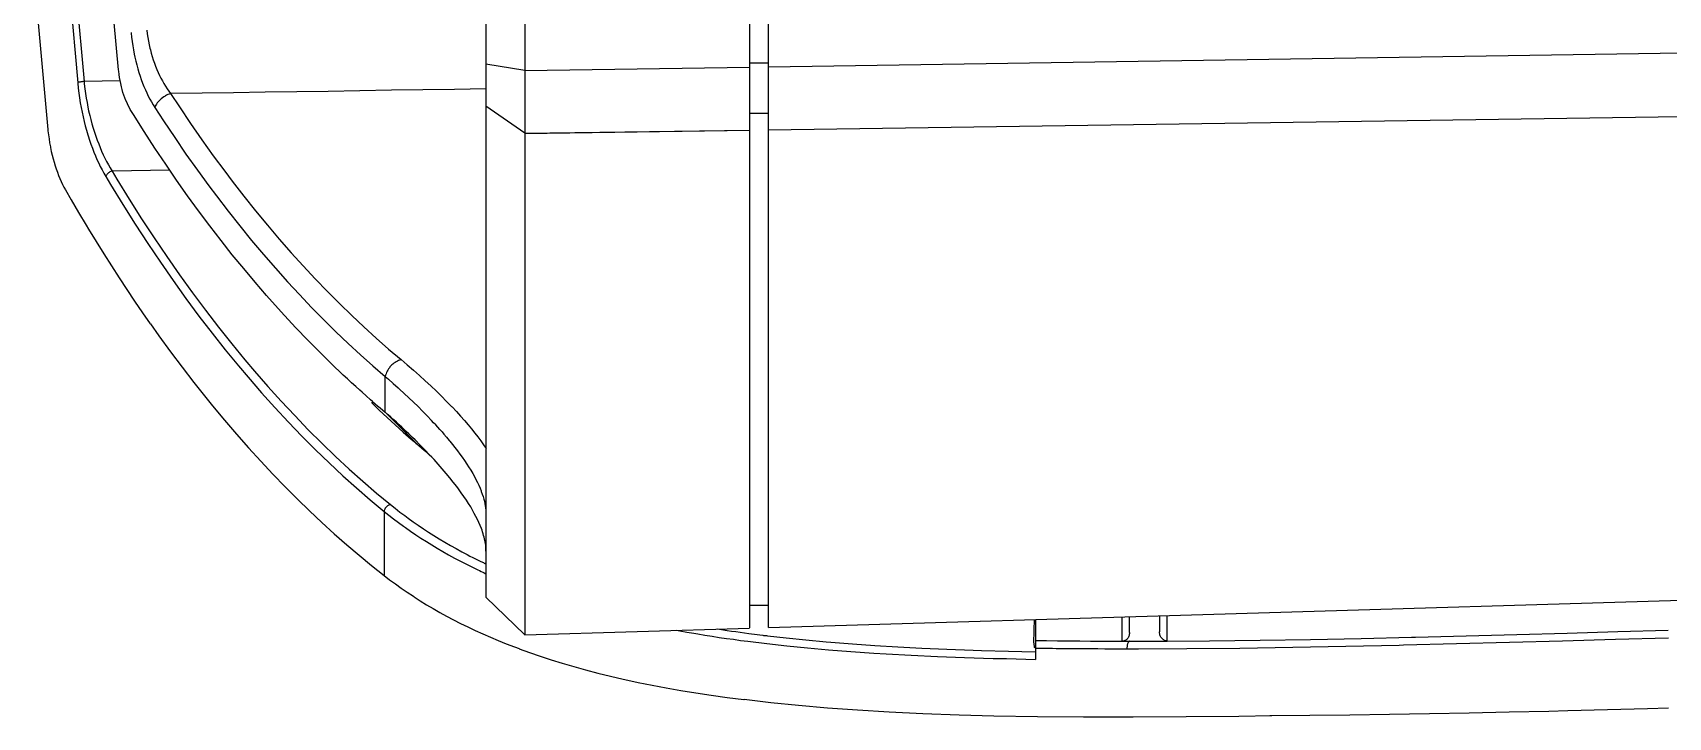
# Model space of a CAD drawing. Header units: millimetres. Extents: x -495897 to 1376592, y -28539 to 470976.
# Drawn here: x 192823 to 195650, y 216382 to 217565 of the extents above; entities that cross this region are included whole.
import ezdxf

# ---------------------------------------------------------------- set-up
doc = ezdxf.new("R2010")
doc.units = ezdxf.units.MM

msp = doc.modelspace()

# ---------------------------------------------------------------- linework, layer by layer
at = {"color": 0}
for p, q in [((194061.938, 222772.033), (194061.938, 216536.583)), ((194094.438, 216537.103), (194094.438, 222772.033)), ((193606.158, 222718.603), (193606.158, 216589.753)), ((193673.238, 221808.993), (193673.238, 217499.623)), ((192875.688, 217757.413), (192900.388, 217478.433)), ((192886.738, 217759.233), (192911.308, 217480.643)), ((192970.978, 217500.663), (192946.148, 217769.633)), ((192822.648, 217682.403), (192848.778, 217397.443)), ((192992.558, 217565.403), (192992.688, 217564.363)), ((192992.688, 217564.363), (192993.338, 217556.953)), ((192993.338, 217556.953), (192994.508, 217549.673)), ((193019.858, 217569.173), (193020.638, 217562.933)), ((193020.638, 217562.933), (193021.678, 217556.563)), ((193021.678, 217556.563), (193022.718, 217550.323)), ((194094.438, 217505.993), (197075.728, 217551.233)), ((192994.508, 217549.673), (192995.548, 217542.263)), ((192995.548, 217542.263), (192996.718, 217535.113)), ((192996.718, 217535.113), (192998.018, 217527.963)), ((192998.018, 217527.963), (192999.058, 217522.893)), ((192999.058, 217522.893), (193000.748, 217515.873)), ((193022.718, 217550.323), (193024.018, 217544.213)), ((193024.018, 217544.213), (193025.318, 217538.103)), ((193025.318, 217538.103), (193025.968, 217535.503)), ((193025.968, 217535.503), (193027.528, 217529.523)), ((193027.528, 217529.523), (193029.218, 217523.673)), ((193029.218, 217523.673), (193031.038, 217517.823)), ((192971.368, 217498.583), (192970.978, 217500.663)), ((192971.888, 217492.993), (192971.368, 217498.583)), ((193000.748, 217515.873), (193002.568, 217509.373)), ((193002.568, 217509.373), (193004.258, 217502.613)), ((193004.258, 217502.613), (193006.078, 217496.243)), ((193006.078, 217496.243), (193008.288, 217490.003)), ((193031.038, 217517.823), (193032.988, 217512.363)), ((193032.988, 217512.363), (193035.068, 217507.033)), ((193035.068, 217507.033), (193037.278, 217501.573)), ((193037.278, 217501.573), (193039.488, 217496.373)), ((193039.488, 217496.373), (193041.828, 217491.173)), ((193673.238, 217499.623), (193606.158, 217510.413)), ((193673.238, 217499.623), (194061.938, 217505.603)), ((193673.238, 217499.753), (194061.938, 217505.343)), ((193673.238, 217499.623), (193673.238, 217491.043)), ((194094.438, 217512.103), (194061.938, 217512.103)), ((192901.428, 217478.823), (192900.388, 217478.433)), ((192900.388, 217478.433), (192900.648, 217477.783)), ((192900.648, 217477.783), (192901.298, 217469.203)), ((192901.298, 217469.203), (192902.338, 217460.623)), ((192902.598, 217479.213), (192901.428, 217478.823)), ((192903.638, 217479.603), (192902.598, 217479.213)), ((192904.678, 217479.733), (192903.638, 217479.603)), ((192905.978, 217479.863), (192904.678, 217479.733)), ((192907.018, 217480.123), (192905.978, 217479.863)), ((192908.188, 217480.253), (192907.018, 217480.123)), ((192909.228, 217480.513), (192908.188, 217480.253)), ((192908.188, 217480.253), (192908.188, 217480.253)), ((192910.268, 217480.513), (192909.228, 217480.513)), ((192911.308, 217480.643), (192910.268, 217480.513)), ((192973.838, 217481.553), (192911.308, 217480.643)), ((192911.308, 217480.643), (192911.828, 217476.353)), ((192911.828, 217476.353), (192912.738, 217468.033)), ((192912.738, 217468.033), (192914.038, 217459.973)), ((192972.798, 217487.403), (192971.888, 217492.993)), ((192973.708, 217482.073), (192972.798, 217487.403)), ((192974.748, 217476.873), (192973.708, 217482.073)), ((192976.048, 217471.673), (192974.748, 217476.873)), ((192977.218, 217466.603), (192976.048, 217471.673)), ((192978.648, 217461.793), (192977.218, 217466.603)), ((193008.288, 217490.003), (193010.368, 217483.893)), ((193010.368, 217483.893), (193012.578, 217477.783)), ((193012.578, 217477.783), (193014.918, 217472.063)), ((193014.918, 217472.063), (193017.388, 217466.473)), ((193017.388, 217466.473), (193019.728, 217460.883)), ((193041.828, 217491.173), (193044.298, 217486.363)), ((193044.298, 217486.363), (193046.768, 217481.553)), ((193046.768, 217481.553), (193049.498, 217476.873)), ((193049.498, 217476.873), (193052.098, 217472.453)), ((193052.098, 217472.453), (193054.958, 217467.903)), ((193054.958, 217467.903), (193057.818, 217463.743)), ((193551.818, 217466.863), (193497.218, 217466.083)), ((193606.158, 217467.773), (193551.818, 217466.863)), ((193673.238, 217491.043), (193673.238, 217401.863)), ((192902.338, 217460.623), (192903.638, 217452.173)), ((192903.638, 217452.173), (192904.808, 217443.853)), ((192904.808, 217443.853), (192906.368, 217435.663)), ((192914.038, 217459.973), (192915.078, 217452.043)), ((192915.078, 217452.043), (192916.508, 217444.113)), ((192916.508, 217444.113), (192918.198, 217436.183)), ((192980.338, 217457.113), (192978.648, 217461.793)), ((192981.898, 217452.433), (192980.338, 217457.113)), ((192983.718, 217448.013), (192981.898, 217452.433)), ((192985.668, 217443.723), (192983.718, 217448.013)), ((192987.228, 217440.213), (192985.668, 217443.723)), ((192989.308, 217436.183), (192987.228, 217440.213)), ((193019.728, 217460.883), (193022.458, 217455.553)), ((193022.458, 217455.553), (193025.058, 217450.353)), ((193025.058, 217450.353), (193027.788, 217445.283)), ((193027.788, 217445.283), (193030.908, 217440.473)), ((193030.908, 217440.473), (193033.638, 217435.793)), ((193035.458, 217439.823), (193034.548, 217437.873)), ((193036.758, 217441.513), (193035.458, 217439.823)), ((193038.058, 217443.593), (193036.758, 217441.513)), ((193039.618, 217445.543), (193038.058, 217443.593)), ((193041.178, 217447.363), (193039.618, 217445.543)), ((193042.998, 217449.053), (193041.178, 217447.363)), ((193044.948, 217450.873), (193042.998, 217449.053)), ((193046.898, 217452.433), (193044.948, 217450.873)), ((193049.108, 217454.123), (193046.898, 217452.433)), ((193051.448, 217455.553), (193049.108, 217454.123)), ((193052.098, 217455.943), (193051.448, 217455.553)), ((193053.788, 217456.853), (193052.098, 217455.943)), ((193056.128, 217457.893), (193053.788, 217456.853)), ((193058.468, 217458.803), (193056.128, 217457.893)), ((193057.818, 217463.743), (193060.938, 217459.713)), ((193060.938, 217459.713), (193058.468, 217458.803)), ((193115.408, 217460.623), (193060.938, 217459.713)), ((193060.938, 217459.713), (193076.148, 217436.573)), ((193170.008, 217461.273), (193115.408, 217460.623)), ((193224.478, 217462.183), (193170.008, 217461.273)), ((193278.948, 217462.963), (193224.478, 217462.183)), ((193333.548, 217463.613), (193278.948, 217462.963)), ((193388.278, 217464.523), (193333.548, 217463.613)), ((193442.618, 217465.433), (193388.278, 217464.523)), ((193497.218, 217466.083), (193442.618, 217465.433)), ((194094.438, 217397.183), (197075.728, 217440.473)), ((192906.368, 217435.663), (192907.928, 217427.603)), ((192907.928, 217427.603), (192909.748, 217419.543)), ((192909.748, 217419.543), (192911.568, 217411.613)), ((192911.568, 217411.613), (192913.518, 217403.943)), ((192918.198, 217436.183), (192919.368, 217429.683)), ((192919.368, 217429.683), (192921.188, 217422.013)), ((192921.188, 217422.013), (192923.008, 217414.733)), ((192923.008, 217414.733), (192924.958, 217407.193)), ((192991.388, 217432.413), (192989.308, 217436.183)), ((192993.338, 217428.903), (192991.388, 217432.413)), ((192996.978, 217423.313), (192993.338, 217428.903)), ((193015.438, 217394.063), (192996.978, 217423.313)), ((193034.548, 217437.873), (193033.638, 217435.793)), ((193033.638, 217435.793), (193048.718, 217412.523)), ((193048.718, 217412.523), (193068.088, 217383.663)), ((193076.148, 217436.573), (193095.518, 217407.973)), ((193673.238, 217391.073), (193606.158, 217438.003)), ((194094.438, 217425.133), (194061.938, 217425.133)), ((192848.778, 217397.443), (192849.038, 217395.363)), ((192849.038, 217395.363), (192849.688, 217388.343)), ((192849.688, 217388.343), (192850.858, 217381.583)), ((192850.858, 217381.583), (192851.898, 217374.563)), ((192913.518, 217403.943), (192915.598, 217396.273)), ((192915.598, 217396.273), (192917.808, 217388.733)), ((192917.808, 217388.733), (192918.458, 217386.523)), ((192918.458, 217386.523), (192920.798, 217379.373)), ((192924.958, 217407.193), (192927.168, 217400.173)), ((192927.168, 217400.173), (192929.248, 217393.023)), ((192929.248, 217393.023), (192931.588, 217386.263)), ((192931.588, 217386.263), (192933.928, 217379.373)), ((193034.028, 217365.463), (193015.438, 217394.063)), ((193068.088, 217383.663), (193087.588, 217355.193)), ((193095.518, 217407.973), (193114.888, 217379.893)), ((193673.238, 217401.863), (193673.238, 217391.073)), ((193673.238, 217390.943), (194061.938, 217396.793)), ((193673.238, 217391.073), (194061.938, 217396.663)), ((193673.238, 217391.073), (193673.238, 216524.753)), ((192851.898, 217374.563), (192853.198, 217367.933)), ((192853.198, 217367.933), (192853.328, 217366.503)), ((192853.328, 217366.503), (192854.758, 217359.873)), ((192854.758, 217359.873), (192856.188, 217353.373)), ((192856.188, 217353.373), (192857.748, 217347.133)), ((192920.798, 217379.373), (192923.138, 217372.223)), ((192923.138, 217372.223), (192925.738, 217365.463)), ((192925.738, 217365.463), (192928.338, 217358.573)), ((192928.338, 217358.573), (192931.068, 217352.203)), ((192933.928, 217379.373), (192936.658, 217373.003)), ((192936.658, 217373.003), (192939.128, 217366.503)), ((192939.128, 217366.503), (192941.728, 217360.263)), ((192941.728, 217360.263), (192944.718, 217354.153)), ((192944.718, 217354.153), (192947.578, 217348.303)), ((193052.618, 217337.513), (193034.028, 217365.463)), ((193087.588, 217355.193), (193107.348, 217327.503)), ((193114.888, 217379.893), (193134.518, 217352.333)), ((192857.748, 217347.133), (192859.568, 217341.153)), ((192859.568, 217341.153), (192861.388, 217335.173)), ((192861.388, 217335.173), (192863.078, 217329.453)), ((192863.078, 217329.453), (192865.288, 217323.863)), ((192931.068, 217352.203), (192933.668, 217345.703)), ((192933.668, 217345.703), (192936.658, 217339.593)), ((192936.658, 217339.593), (192939.388, 217333.613)), ((192939.388, 217333.613), (192942.508, 217327.893)), ((192942.508, 217327.893), (192945.758, 217322.043)), ((192947.578, 217348.303), (192950.438, 217342.453)), ((192950.438, 217342.453), (192953.428, 217336.733)), ((192953.428, 217336.733), (192956.678, 217331.273)), ((192956.678, 217331.273), (192959.928, 217325.813)), ((192958.758, 217325.683), (192957.588, 217324.903)), ((192959.928, 217325.813), (192958.758, 217325.683)), ((193059.898, 217327.243), (192959.928, 217325.813)), ((192959.928, 217325.813), (192968.118, 217312.033)), ((193071.468, 217310.083), (193052.618, 217337.513)), ((193107.348, 217327.503), (193127.238, 217300.073)), ((193134.518, 217352.333), (193154.668, 217325.553)), ((193154.668, 217325.553), (193167.668, 217308.263)), ((192865.288, 217323.863), (192867.238, 217318.403)), ((192867.238, 217318.403), (192869.578, 217313.073)), ((192869.578, 217313.073), (192871.918, 217307.873)), ((192871.918, 217307.873), (192874.258, 217302.933)), ((192874.258, 217302.933), (192876.728, 217298.123)), ((192876.728, 217298.123), (192879.328, 217293.443)), ((192945.758, 217322.043), (192948.878, 217316.453)), ((192949.268, 217317.753), (192948.878, 217316.453)), ((192948.878, 217316.453), (192957.068, 217302.933)), ((192950.178, 217318.793), (192949.268, 217317.753)), ((192950.568, 217319.573), (192950.178, 217318.793)), ((192951.478, 217320.613), (192950.568, 217319.573)), ((192952.518, 217321.783), (192951.478, 217320.613)), ((192953.818, 217322.563), (192952.518, 217321.783)), ((192954.858, 217323.473), (192953.818, 217322.563)), ((192956.158, 217324.383), (192954.858, 217323.473)), ((192957.588, 217324.903), (192956.158, 217324.383)), ((192957.068, 217302.933), (192978.388, 217267.963)), ((192968.118, 217312.033), (192989.438, 217277.453)), ((193090.448, 217283.173), (193071.468, 217310.083)), ((193127.238, 217300.073), (193140.238, 217282.913)), ((193167.668, 217308.263), (193187.688, 217282.263)), ((192879.328, 217293.443), (192889.078, 217276.413)), ((192889.078, 217276.413), (192901.818, 217254.313)), ((192989.438, 217277.453), (193010.888, 217243.393)), ((193109.428, 217256.913), (193090.448, 217283.173)), ((193140.238, 217282.913), (193160.388, 217256.653)), ((193187.688, 217282.263), (193207.968, 217257.043)), ((192901.818, 217254.313), (192914.948, 217232.473)), ((192978.388, 217267.963), (192999.838, 217233.903)), ((193010.888, 217243.393), (193032.598, 217210.243)), ((193128.798, 217231.043), (193109.428, 217256.913)), ((193160.388, 217256.653), (193180.798, 217231.043)), ((193207.968, 217257.043), (193228.378, 217232.343)), ((192914.948, 217232.473), (192919.238, 217225.323)), ((192919.238, 217225.323), (192932.108, 217204.003)), ((192999.838, 217233.903), (193021.548, 217200.623)), ((193148.168, 217205.953), (193128.798, 217231.043)), ((193180.798, 217231.043), (193200.948, 217205.953)), ((193228.378, 217232.343), (193248.788, 217208.163)), ((192932.108, 217204.003), (192945.368, 217182.813)), ((193021.548, 217200.623), (193043.388, 217168.253)), ((193032.598, 217210.243), (193054.308, 217178.003)), ((193167.668, 217181.253), (193148.168, 217205.953)), ((193200.948, 217205.953), (193221.618, 217181.643)), ((193248.788, 217208.163), (193269.458, 217184.633)), ((193269.458, 217184.633), (193290.258, 217161.883)), ((192945.368, 217182.813), (192958.628, 217161.883)), ((192958.628, 217161.883), (192971.888, 217141.343)), ((193043.388, 217168.253), (193065.358, 217136.533)), ((193054.308, 217178.003), (193076.538, 217146.543)), ((193187.298, 217157.333), (193167.668, 217181.253)), ((193206.928, 217133.803), (193187.298, 217157.333)), ((193221.618, 217181.643), (193242.158, 217157.983)), ((193242.158, 217157.983), (193262.828, 217134.713)), ((193290.258, 217161.883), (193311.058, 217139.523)), ((192971.888, 217141.343), (192985.278, 217121.063)), ((193065.358, 217136.533), (193087.588, 217105.463)), ((193076.538, 217146.543), (193098.768, 217115.733)), ((193226.818, 217110.923), (193206.928, 217133.803)), ((193262.828, 217134.713), (193283.758, 217112.353)), ((193311.058, 217139.523), (193331.988, 217117.813)), ((192985.278, 217121.063), (192998.798, 217101.043)), ((192998.798, 217101.043), (193012.188, 217081.153)), ((193087.588, 217105.463), (193109.948, 217075.173)), ((193098.768, 217115.733), (193121.128, 217085.573)), ((193246.708, 217088.303), (193226.818, 217110.923)), ((193283.758, 217112.353), (193304.688, 217090.253)), ((193331.988, 217117.813), (193352.918, 217096.883)), ((193012.188, 217081.153), (193025.838, 217061.653)), ((193109.948, 217075.173), (193132.698, 217045.793)), ((193121.128, 217085.573), (193143.618, 217056.193)), ((193257.628, 217076.473), (193246.708, 217088.303)), ((193277.648, 217054.763), (193257.628, 217076.473)), ((193304.688, 217090.253), (193325.748, 217068.933)), ((193352.918, 217096.883), (193374.108, 217076.343)), ((193374.108, 217076.343), (193395.168, 217056.453)), ((193025.968, 217061.653), (193040.398, 217041.373)), ((193132.698, 217045.793), (193155.448, 217016.933)), ((193143.618, 217056.193), (193166.628, 217027.593)), ((193297.928, 217033.833), (193277.648, 217054.763)), ((193325.748, 217068.933), (193346.808, 217048.133)), ((193346.808, 217048.133), (193367.998, 217028.113)), ((193395.168, 217056.453), (193416.488, 217037.083)), ((193040.398, 217041.373), (193060.548, 217013.813)), ((193155.448, 217016.933), (193178.588, 216989.113)), ((193166.628, 217027.593), (193189.508, 216999.643)), ((193318.208, 217013.293), (193297.928, 217033.833)), ((193367.998, 217028.113), (193389.318, 217008.613)), ((193416.488, 217037.083), (193437.808, 217018.233)), ((193437.808, 217018.233), (193459.388, 217000.033)), ((193060.548, 217013.813), (193080.828, 216986.773)), ((193080.828, 216986.773), (193101.368, 216960.383)), ((193178.588, 216989.113), (193194.968, 216969.743)), ((193189.508, 216999.643), (193205.888, 216980.403)), ((193338.618, 216993.403), (193318.208, 217013.293)), ((193345.638, 216986.513), (193338.618, 216993.403)), ((193352.528, 216979.883), (193345.638, 216986.513)), ((193389.318, 217008.613), (193410.638, 216989.633)), ((193410.638, 216989.633), (193432.088, 216971.173)), ((193439.108, 216985.993), (193437.678, 216984.043)), ((193440.148, 216987.683), (193439.108, 216985.993)), ((193441.708, 216989.373), (193440.148, 216987.683)), ((193443.268, 216990.803), (193441.708, 216989.373)), ((193445.218, 216992.493), (193443.268, 216990.803)), ((193447.038, 216994.053), (193445.218, 216992.493)), ((193448.988, 216995.353), (193447.038, 216994.053)), ((193450.938, 216996.523), (193448.988, 216995.353)), ((193453.148, 216997.693), (193450.938, 216996.523)), ((193455.098, 216998.733), (193453.148, 216997.693)), ((193457.178, 216999.383), (193455.098, 216998.733)), ((193459.388, 217000.033), (193457.178, 216999.383)), ((193459.388, 217000.033), (193469.788, 216991.193)), ((193469.788, 216991.193), (193480.708, 216981.963)), ((193101.368, 216960.383), (193122.038, 216934.383)), ((193194.968, 216969.743), (193218.108, 216942.963)), ((193205.888, 216980.403), (193229.158, 216953.883)), ((193359.548, 216973.253), (193352.528, 216979.883)), ((193366.698, 216966.623), (193359.548, 216973.253)), ((193373.848, 216959.993), (193366.698, 216966.623)), ((193380.998, 216953.623), (193373.848, 216959.993)), ((193432.608, 216973.253), (193432.088, 216971.173)), ((193432.088, 216909.033), (193432.088, 216971.173)), ((193432.088, 216971.173), (193437.678, 216966.363)), ((193433.388, 216975.593), (193432.608, 216973.253)), ((193434.298, 216977.803), (193433.388, 216975.593)), ((193435.208, 216979.883), (193434.298, 216977.803)), ((193436.378, 216982.093), (193435.208, 216979.883)), ((193437.678, 216984.043), (193436.378, 216982.093)), ((193437.678, 216966.363), (193445.868, 216958.953)), ((193445.868, 216958.953), (193454.188, 216951.543)), ((193480.708, 216981.963), (193491.238, 216972.603)), ((193491.238, 216972.603), (193501.248, 216963.373)), ((193501.248, 216963.373), (193510.868, 216954.533)), ((193122.038, 216934.383), (193133.478, 216920.473)), ((193218.108, 216942.963), (193241.248, 216917.223)), ((193229.158, 216953.883), (193252.298, 216928.143)), ((193388.278, 216947.123), (193380.998, 216953.623)), ((193392.048, 216943.743), (193388.278, 216947.123)), ((193399.328, 216937.243), (193392.048, 216943.743)), ((193406.478, 216930.873), (193399.328, 216937.243)), ((193410.118, 216927.753), (193406.478, 216930.873)), ((193454.188, 216951.543), (193456.788, 216949.073)), ((193456.788, 216949.073), (193464.848, 216941.793)), ((193464.848, 216941.793), (193472.908, 216934.253)), ((193472.908, 216934.253), (193480.968, 216926.583)), ((193510.868, 216954.533), (193520.358, 216945.563)), ((193520.358, 216945.563), (193529.458, 216936.723)), ((193529.458, 216936.723), (193538.168, 216928.013)), ((193133.478, 216920.473), (193154.278, 216895.383)), ((193241.248, 216917.223), (193264.648, 216892.133)), ((193252.298, 216928.143), (193275.568, 216903.313)), ((193275.568, 216903.313), (193298.968, 216879.003)), ((193490.328, 216850.923), (193432.088, 216909.033)), ((193436.898, 216904.873), (193432.088, 216909.033)), ((193441.708, 216900.583), (193436.898, 216904.873)), ((193480.968, 216926.583), (193488.898, 216918.913)), ((193488.898, 216918.913), (193496.568, 216910.983)), ((193496.568, 216910.983), (193504.368, 216903.053)), ((193504.368, 216903.053), (193512.038, 216895.123)), ((193538.168, 216928.013), (193546.748, 216919.173)), ((193546.748, 216919.173), (193547.528, 216918.523)), ((193547.528, 216918.523), (193555.198, 216910.203)), ((193555.198, 216910.203), (193562.348, 216902.403)), ((193562.348, 216902.403), (193569.108, 216894.863)), ((193154.278, 216895.383), (193175.078, 216871.203)), ((193264.648, 216892.133), (193288.048, 216867.823)), ((193298.968, 216879.003), (193322.498, 216855.603)), ((193446.648, 216896.293), (193441.708, 216900.583)), ((193451.328, 216892.003), (193446.648, 216896.293)), ((193455.878, 216887.453), (193451.328, 216892.003)), ((193460.818, 216883.163), (193455.878, 216887.453)), ((193465.368, 216878.743), (193460.818, 216883.163)), ((193468.098, 216876.143), (193465.368, 216878.743)), ((193472.778, 216871.723), (193468.098, 216876.143)), ((193530.238, 216875.103), (193533.488, 216871.333)), ((193569.108, 216894.863), (193575.478, 216887.453)), ((193575.478, 216887.453), (193581.328, 216880.303)), ((193581.328, 216880.303), (193586.918, 216873.283)), ((193586.918, 216873.283), (193592.118, 216866.393)), ((193175.078, 216871.203), (193195.748, 216847.543)), ((193195.748, 216847.543), (193216.808, 216824.663)), ((193288.048, 216867.823), (193311.318, 216844.293)), ((193322.498, 216855.603), (193345.898, 216832.983)), ((193477.458, 216867.303), (193472.778, 216871.723)), ((193479.408, 216865.483), (193477.458, 216867.303)), ((193483.568, 216861.323), (193479.408, 216865.483)), ((193492.538, 216852.353), (193483.568, 216861.323)), ((193500.988, 216843.903), (193492.538, 216852.353)), ((193533.488, 216871.333), (193538.038, 216866.003)), ((193538.038, 216866.003), (193542.458, 216860.543)), ((193542.458, 216860.543), (193543.758, 216858.983)), ((193543.758, 216858.983), (193548.178, 216853.653)), ((193548.178, 216853.653), (193552.468, 216848.323)), ((193552.468, 216848.323), (193556.758, 216842.473)), ((193592.118, 216866.393), (193597.058, 216859.763)), ((193597.058, 216859.763), (193601.998, 216852.873)), ((193601.998, 216852.873), (193606.418, 216846.243)), ((193216.808, 216824.663), (193237.868, 216802.173)), ((193311.318, 216844.293), (193334.978, 216821.543)), ((193334.978, 216821.543), (193358.638, 216799.573)), ((193345.898, 216832.983), (193369.558, 216811.013)), ((193508.788, 216835.583), (193500.988, 216843.903)), ((193516.328, 216827.263), (193508.788, 216835.583)), ((193523.608, 216819.463), (193516.328, 216827.263)), ((193530.498, 216811.533), (193523.608, 216819.463)), ((193556.758, 216842.473), (193560.918, 216836.883)), ((193560.918, 216836.883), (193565.078, 216831.423)), ((193565.078, 216831.423), (193568.978, 216825.703)), ((193568.978, 216825.703), (193572.878, 216819.723)), ((193572.878, 216819.723), (193576.128, 216814.783)), ((193237.868, 216802.173), (193259.058, 216780.333)), ((193358.638, 216799.573), (193382.298, 216778.383)), ((193369.558, 216811.013), (193393.218, 216789.823)), ((193393.218, 216789.823), (193417.008, 216769.413)), ((193537.128, 216803.603), (193530.498, 216811.533)), ((193543.498, 216795.933), (193537.128, 216803.603)), ((193549.608, 216788.393), (193543.498, 216795.933)), ((193555.588, 216780.723), (193549.608, 216788.393)), ((193576.128, 216814.783), (193579.768, 216809.063)), ((193579.768, 216809.063), (193583.148, 216803.473)), ((193583.148, 216803.473), (193586.138, 216798.143)), ((193586.138, 216798.143), (193588.868, 216792.943)), ((193588.868, 216792.943), (193591.338, 216787.873)), ((193591.338, 216787.873), (193593.678, 216782.933)), ((193673.238, 216791.773), (193673.238, 216757.973)), ((194094.438, 216537.103), (202520.518, 216789.823)), ((193259.058, 216780.333), (193280.248, 216759.143)), ((193382.298, 216778.383), (193405.958, 216757.843)), ((193417.008, 216769.413), (193440.928, 216749.653)), ((193558.448, 216776.823), (193555.588, 216780.723)), ((193563.388, 216769.933), (193558.448, 216776.823)), ((193568.068, 216763.563), (193563.388, 216769.933)), ((193572.228, 216757.453), (193568.068, 216763.563)), ((193593.678, 216782.933), (193595.888, 216777.993)), ((193595.888, 216777.993), (193597.838, 216773.183)), ((193597.838, 216773.183), (193597.968, 216772.403)), ((193597.968, 216772.403), (193599.788, 216767.853)), ((193599.788, 216767.853), (193601.218, 216763.563)), ((193601.218, 216763.563), (193602.518, 216759.143)), ((193280.248, 216759.143), (193301.308, 216738.603)), ((193301.308, 216738.603), (193322.628, 216718.583)), ((193405.958, 216757.843), (193430.008, 216737.823)), ((193430.268, 216739.383), (193430.008, 216738.083)), ((193430.008, 216737.823), (193430.008, 216627.323)), ((193430.008, 216737.823), (193438.068, 216731.453)), ((193430.658, 216740.553), (193430.268, 216739.383)), ((193431.438, 216741.983), (193430.658, 216740.553)), ((193432.088, 216743.283), (193431.438, 216741.983)), ((193433.128, 216744.583), (193432.088, 216743.283)), ((193433.518, 216745.103), (193433.128, 216744.583)), ((193434.558, 216746.273), (193433.518, 216745.103)), ((193435.858, 216747.183), (193434.558, 216746.273)), ((193437.158, 216748.093), (193435.858, 216747.183)), ((193438.328, 216748.873), (193437.158, 216748.093)), ((193438.068, 216731.453), (193446.388, 216724.953)), ((193439.628, 216749.393), (193438.328, 216748.873)), ((193440.928, 216749.653), (193439.628, 216749.393)), ((193440.928, 216749.653), (193448.988, 216743.283)), ((193448.988, 216743.283), (193457.178, 216736.783)), ((193457.178, 216736.783), (193465.628, 216730.543)), ((193576.128, 216751.343), (193572.228, 216757.453)), ((193579.768, 216745.623), (193576.128, 216751.343)), ((193583.018, 216739.903), (193579.768, 216745.623)), ((193586.008, 216734.443), (193583.018, 216739.903)), ((193588.868, 216729.113), (193586.008, 216734.443)), ((193602.518, 216759.143), (193603.558, 216755.243)), ((193603.558, 216755.243), (193604.208, 216751.343)), ((193604.208, 216751.343), (193604.988, 216747.573)), ((193604.988, 216747.573), (193605.508, 216743.803)), ((193605.508, 216743.803), (193606.028, 216740.163)), ((193606.028, 216740.163), (193606.158, 216736.653)), ((193606.158, 216736.653), (193606.158, 216733.273)), ((193322.628, 216718.583), (193343.948, 216699.213)), ((193446.388, 216724.953), (193454.838, 216718.583)), ((193454.838, 216718.583), (193463.418, 216712.343)), ((193463.418, 216712.343), (193467.058, 216709.743)), ((193465.628, 216730.543), (193471.738, 216725.993)), ((193467.058, 216709.743), (193475.898, 216703.633)), ((193471.738, 216725.993), (193480.318, 216720.013)), ((193475.898, 216703.633), (193484.608, 216697.523)), ((193480.318, 216720.013), (193489.028, 216713.903)), ((193489.028, 216713.903), (193497.868, 216707.793)), ((193497.868, 216707.793), (193506.968, 216701.943)), ((193591.598, 216723.783), (193588.868, 216729.113)), ((193593.938, 216718.583), (193591.598, 216723.783)), ((193596.278, 216713.383), (193593.938, 216718.583)), ((193598.228, 216708.183), (193596.278, 216713.383)), ((193599.268, 216705.323), (193598.228, 216708.183)), ((193600.178, 216702.463), (193599.268, 216705.323)), ((193343.948, 216699.213), (193365.398, 216680.363)), ((193365.398, 216680.363), (193386.718, 216662.163)), ((193484.608, 216697.523), (193493.708, 216691.673)), ((193493.708, 216691.673), (193503.068, 216685.823)), ((193503.068, 216685.823), (193512.428, 216679.843)), ((193506.968, 216701.943), (193516.198, 216696.093)), ((193512.428, 216679.843), (193522.048, 216674.123)), ((193516.198, 216696.093), (193525.428, 216690.373)), ((193525.428, 216690.373), (193534.918, 216684.653)), ((193534.918, 216684.653), (193544.668, 216678.933)), ((193544.668, 216678.933), (193554.548, 216673.603)), ((193601.088, 216699.343), (193600.178, 216702.463)), ((193602.128, 216696.483), (193601.088, 216699.343)), ((193602.778, 216693.493), (193602.128, 216696.483)), ((193603.558, 216690.373), (193602.778, 216693.493)), ((193604.208, 216687.513), (193603.558, 216690.373)), ((193604.598, 216685.433), (193604.208, 216687.513)), ((193605.118, 216682.313), (193604.598, 216685.433)), ((193605.768, 216679.323), (193605.118, 216682.313)), ((193605.768, 216678.283), (193605.768, 216679.323)), ((193605.898, 216677.373), (193605.768, 216678.413)), ((193605.898, 216676.463), (193605.898, 216677.373)), ((193606.028, 216675.553), (193605.898, 216676.463)), ((193606.028, 216674.643), (193606.028, 216675.553)), ((193386.718, 216662.163), (193408.298, 216644.353)), ((193522.048, 216674.123), (193531.668, 216668.403)), ((193531.668, 216668.403), (193541.548, 216662.813)), ((193541.548, 216662.813), (193551.558, 216657.223)), ((193551.558, 216657.223), (193561.828, 216651.893)), ((193554.548, 216673.603), (193564.428, 216668.273)), ((193561.828, 216651.893), (193572.228, 216646.563)), ((193564.428, 216668.273), (193573.658, 216663.203)), ((193572.228, 216646.563), (193582.758, 216641.363)), ((193604.208, 216648.123), (193606.158, 216647.213)), ((193604.208, 216647.993), (193606.158, 216647.083)), ((193606.028, 216673.733), (193606.028, 216674.643)), ((193606.158, 216672.693), (193606.028, 216673.733)), ((193606.158, 216671.783), (193606.158, 216672.693)), ((193606.158, 216670.873), (193606.158, 216671.783)), ((193606.158, 216668.923), (193606.158, 216670.873)), ((193408.298, 216644.353), (193430.008, 216627.323)), ((193430.008, 216627.323), (193439.628, 216619.783)), ((193439.628, 216619.783), (193449.638, 216612.503)), ((193582.758, 216641.363), (193591.858, 216636.813)), ((193449.638, 216612.503), (193459.648, 216605.353)), ((193459.648, 216605.353), (193470.048, 216598.203)), ((193470.048, 216598.203), (193480.708, 216591.183)), ((193480.708, 216591.183), (193481.878, 216590.273)), ((193481.878, 216590.273), (193492.668, 216583.513)), ((193492.668, 216583.513), (193503.588, 216576.623)), ((193503.588, 216576.623), (193514.898, 216569.993)), ((193514.898, 216569.993), (193526.338, 216563.363)), ((193526.338, 216563.363), (193538.168, 216556.993)), ((193606.158, 216589.753), (193673.238, 216524.753)), ((194061.938, 216575.713), (194094.438, 216575.713)), ((193538.168, 216556.993), (193550.128, 216550.623)), ((193550.128, 216550.623), (193562.348, 216544.383)), ((193562.348, 216544.383), (193574.958, 216538.403)), ((193574.958, 216538.403), (193587.568, 216532.293)), ((193673.238, 216524.753), (194061.938, 216536.323)), ((194553.858, 216539.963), (194554.118, 216543.733)), ((194553.858, 216536.323), (194553.858, 216539.963)), ((194553.858, 216532.813), (194553.858, 216536.323)), ((194554.118, 216547.113), (194554.248, 216550.883)), ((194554.118, 216543.733), (194554.118, 216547.113)), ((194555.808, 216551.013), (194555.808, 216482.243)), ((194705.828, 216513.443), (194705.828, 216555.563)), ((194718.308, 216528.783), (194718.308, 216555.953)), ((194770.438, 216557.513), (194770.438, 216529.693)), ((194783.698, 216513.833), (194783.698, 216557.903)), ((193587.568, 216532.293), (193600.438, 216526.313)), ((193600.438, 216526.313), (193613.698, 216520.463)), ((193613.698, 216520.463), (193627.218, 216514.613)), ((193627.218, 216514.613), (193640.998, 216509.283)), ((193640.998, 216509.283), (193655.168, 216503.823)), ((193935.448, 216532.423), (193941.038, 216531.513)), ((193941.038, 216531.513), (193953.258, 216529.303)), ((193953.258, 216529.303), (193965.608, 216527.223)), ((193965.608, 216527.223), (193972.368, 216526.183)), ((193972.368, 216526.183), (193984.588, 216523.973)), ((193984.588, 216523.973), (193996.938, 216522.153)), ((193996.938, 216522.153), (194009.288, 216520.203)), ((194009.288, 216520.203), (194021.638, 216518.383)), ((194021.638, 216518.383), (194034.118, 216516.823)), ((194034.118, 216516.823), (194046.338, 216515.003)), ((194046.338, 216515.003), (194058.818, 216513.443)), ((194058.818, 216513.443), (194091.838, 216509.543)), ((194091.838, 216509.543), (194126.158, 216505.513)), ((194092.748, 216522.933), (194125.248, 216519.293)), ((194125.248, 216519.293), (194159.048, 216515.783)), ((194126.158, 216505.513), (194161.648, 216502.133)), ((194159.048, 216515.783), (194194.148, 216512.533)), ((194194.148, 216512.533), (194202.338, 216511.883)), ((194202.338, 216511.883), (194239.648, 216508.893)), ((194239.648, 216508.893), (194278.258, 216506.163)), ((194278.258, 216506.163), (194318.168, 216503.823)), ((194553.208, 216515.653), (194553.338, 216519.163)), ((194553.208, 216514.873), (194553.208, 216515.653)), ((194553.208, 216513.573), (194553.208, 216514.873)), ((194553.208, 216512.143), (194553.208, 216513.573)), ((194553.338, 216510.973), (194553.208, 216512.143)), ((194553.338, 216519.163), (194553.598, 216522.803)), ((194553.598, 216509.673), (194553.338, 216510.973)), ((194553.598, 216522.803), (194553.728, 216525.533)), ((194553.728, 216508.373), (194553.598, 216509.673)), ((194553.728, 216529.173), (194553.858, 216532.813)), ((194553.728, 216525.533), (194553.728, 216529.173)), ((194553.858, 216508.113), (194553.728, 216508.373)), ((194553.858, 216506.553), (194553.858, 216508.113)), ((194554.118, 216505.383), (194553.858, 216506.553)), ((194554.248, 216504.083), (194554.118, 216505.383)), ((194705.828, 216513.573), (194717.138, 216513.573)), ((194707.128, 216513.573), (194705.828, 216513.573)), ((194708.298, 216513.833), (194707.128, 216513.573)), ((194709.468, 216514.093), (194708.298, 216513.833)), ((194710.638, 216514.613), (194709.468, 216514.093)), ((194711.938, 216515.393), (194710.638, 216514.613)), ((194712.328, 216515.653), (194711.938, 216515.393)), ((194713.368, 216516.433), (194712.328, 216515.653)), ((194714.278, 216517.343), (194713.368, 216516.433)), ((194715.188, 216518.383), (194714.278, 216517.343)), ((194714.408, 216506.163), (194714.278, 216504.993)), ((194714.538, 216507.203), (194714.408, 216506.163)), ((194714.928, 216508.243), (194714.538, 216507.203)), ((194715.318, 216509.283), (194714.928, 216508.243)), ((194716.098, 216519.683), (194715.188, 216518.383)), ((194715.708, 216510.323), (194715.318, 216509.283)), ((194716.228, 216511.233), (194715.708, 216510.323)), ((194716.618, 216520.593), (194716.098, 216519.683)), ((194716.358, 216511.623), (194716.228, 216511.493)), ((194716.228, 216511.493), (194716.228, 216511.233)), ((194716.618, 216512.013), (194716.358, 216511.623)), ((194717.138, 216522.023), (194716.618, 216520.593)), ((194716.748, 216512.143), (194716.618, 216512.013)), ((194716.878, 216512.273), (194716.748, 216512.143)), ((194716.748, 216512.143), (194716.748, 216512.143)), ((194717.138, 216512.663), (194716.878, 216512.273)), ((194717.658, 216523.583), (194717.138, 216522.023)), ((194717.138, 216513.573), (194718.308, 216513.443)), ((194717.528, 216512.923), (194717.138, 216512.663)), ((194717.658, 216513.053), (194717.528, 216512.923)), ((194718.048, 216525.273), (194717.658, 216523.583)), ((194717.788, 216513.313), (194717.658, 216513.053)), ((194718.178, 216513.443), (194717.788, 216513.313)), ((194718.308, 216526.833), (194718.048, 216525.273)), ((194718.308, 216513.443), (194718.178, 216513.443)), ((194718.308, 216528.783), (194718.308, 216528.523)), ((194718.308, 216528.523), (194718.308, 216526.833)), ((194770.438, 216529.563), (194770.438, 216529.693)), ((194770.438, 216527.743), (194770.438, 216529.563)), ((194770.828, 216526.183), (194770.438, 216527.743)), ((194771.218, 216524.493), (194770.828, 216526.183)), ((194771.608, 216523.063), (194771.218, 216524.493)), ((194772.258, 216521.633), (194771.608, 216523.063)), ((194772.778, 216520.463), (194772.258, 216521.633)), ((194773.688, 216519.293), (194772.778, 216520.463)), ((194774.858, 216518.123), (194773.688, 216519.293)), ((194775.378, 216517.603), (194774.858, 216518.123)), ((194776.548, 216516.433), (194775.378, 216517.603)), ((194776.288, 216513.573), (194856.888, 216514.093)), ((194777.588, 216515.783), (194776.548, 216516.433)), ((194778.888, 216515.003), (194777.588, 216515.783)), ((194780.188, 216514.483), (194778.888, 216515.003)), ((194781.358, 216514.093), (194780.188, 216514.483)), ((194782.658, 216513.963), (194781.358, 216514.093)), ((194783.698, 216513.833), (194782.658, 216513.963)), ((194856.888, 216514.093), (194944.118, 216515.263)), ((194944.118, 216515.263), (195031.478, 216516.693)), ((195031.478, 216516.693), (195118.968, 216518.383)), ((195092.578, 216504.863), (195184.358, 216506.943)), ((195118.968, 216518.383), (195206.198, 216520.463)), ((195184.358, 216506.943), (195192.158, 216507.203)), ((195192.158, 216507.203), (195283.808, 216509.543)), ((195206.198, 216520.463), (195212.958, 216520.593)), ((195212.958, 216520.593), (195300.448, 216522.803)), ((195283.808, 216509.543), (195375.458, 216511.883)), ((195300.448, 216522.803), (195387.808, 216525.143)), ((195375.458, 216511.883), (195466.978, 216514.353)), ((195387.808, 216525.143), (195475.038, 216527.613)), ((195466.978, 216514.353), (195558.628, 216516.953)), ((195475.038, 216527.613), (195562.528, 216530.083)), ((195558.628, 216516.953), (195650.278, 216519.683)), ((195562.528, 216530.083), (195649.758, 216532.813)), ((193655.168, 216503.823), (193663.358, 216500.703)), ((193663.358, 216500.573), (193681.298, 216494.073)), ((193681.298, 216494.073), (193699.758, 216487.833)), ((193699.758, 216487.833), (193718.738, 216481.463)), ((193718.738, 216481.463), (193738.108, 216475.613)), ((194161.648, 216502.133), (194198.308, 216498.753)), ((194198.308, 216498.753), (194236.528, 216495.893)), ((194236.528, 216495.893), (194276.438, 216493.033)), ((194276.438, 216493.033), (194297.888, 216491.603)), ((194297.888, 216491.603), (194341.308, 216489.263)), ((194318.168, 216503.823), (194359.508, 216501.483)), ((194341.308, 216489.263), (194386.418, 216487.053)), ((194359.508, 216501.483), (194402.928, 216499.663)), ((194386.418, 216487.053), (194433.348, 216485.233)), ((194402.928, 216499.663), (194448.168, 216497.973)), ((194433.348, 216485.233), (194482.748, 216483.803)), ((194448.168, 216497.973), (194462.858, 216497.453)), ((194462.858, 216497.453), (194509.268, 216496.283)), ((194482.748, 216483.803), (194506.148, 216483.413)), ((194506.148, 216483.413), (194555.808, 216482.243)), ((194509.268, 216496.283), (194555.678, 216495.373)), ((194554.508, 216502.783), (194554.248, 216504.083)), ((194554.638, 216501.743), (194554.508, 216502.783)), ((194555.808, 216501.743), (194561.658, 216501.743)), ((194561.658, 216501.743), (194573.618, 216501.613)), ((194573.618, 216501.613), (194585.578, 216501.483)), ((194585.578, 216501.483), (194591.948, 216501.223)), ((194591.948, 216501.223), (194603.908, 216501.223)), ((194603.908, 216501.223), (194615.738, 216501.093)), ((194615.738, 216501.093), (194627.698, 216500.833)), ((194627.698, 216500.833), (194639.788, 216500.703)), ((194639.788, 216500.703), (194651.748, 216500.703)), ((194651.748, 216500.703), (194663.708, 216500.703)), ((194663.708, 216500.703), (194675.798, 216500.573)), ((194675.798, 216500.573), (194681.518, 216500.573)), ((194681.518, 216500.573), (194683.208, 216500.573)), ((194683.208, 216500.573), (194694.778, 216500.573)), ((194694.778, 216500.573), (194705.828, 216500.573)), ((194705.828, 216500.573), (194714.148, 216500.573)), ((194714.278, 216503.953), (194714.148, 216502.653)), ((194714.148, 216502.653), (194714.148, 216501.613)), ((194714.148, 216501.613), (194714.148, 216500.573)), ((194714.148, 216500.573), (194733.908, 216500.573)), ((194714.278, 216504.993), (194714.278, 216503.953)), ((194733.908, 216500.573), (194817.628, 216500.833)), ((194817.628, 216500.833), (194909.278, 216501.743)), ((194909.278, 216501.743), (195001.058, 216503.173)), ((195001.058, 216503.173), (195092.578, 216504.863)), ((193738.108, 216475.613), (193757.998, 216469.763)), ((193757.998, 216469.763), (193778.408, 216464.173)), ((193778.408, 216464.173), (193799.468, 216458.583)), ((193799.468, 216458.583), (193821.178, 216453.253)), ((193821.178, 216453.253), (193843.538, 216448.183)), ((193843.538, 216448.183), (193846.268, 216447.533)), ((193846.268, 216447.533), (193869.408, 216442.463)), ((193869.408, 216442.463), (193893.198, 216437.653)), ((193893.198, 216437.653), (193917.768, 216433.233)), ((193917.768, 216433.233), (193942.858, 216428.683)), ((193942.858, 216428.683), (193968.858, 216424.393)), ((193968.858, 216424.393), (193995.508, 216420.233)), ((193995.508, 216420.233), (194023.328, 216416.463)), ((194023.328, 216416.463), (194051.928, 216412.693)), ((194051.928, 216412.693), (194052.448, 216412.693)), ((194098.728, 216407.363), (194052.448, 216412.693)), ((194146.568, 216402.553), (194098.728, 216407.363)), ((194196.358, 216398.003), (194146.568, 216402.553)), ((194248.488, 216394.233), (194196.358, 216398.003)), ((194303.348, 216391.113), (194248.488, 216394.233)), ((195443.578, 216392.283), (195374.548, 216390.723)), ((195475.948, 216393.063), (195443.578, 216392.283)), ((195544.978, 216394.883), (195475.948, 216393.063)), ((195613.748, 216396.833), (195544.978, 216394.883)), ((195650.278, 216397.873), (195613.748, 216396.833)), ((194361.458, 216388.253), (194303.348, 216391.113)), ((194423.988, 216385.913), (194361.458, 216388.253)), ((194483.918, 216384.223), (194423.988, 216385.913)), ((194559.318, 216382.793), (194483.918, 216384.223)), ((194639.138, 216382.143), (194559.318, 216382.793)), ((194725.068, 216382.143), (194639.138, 216382.143)), ((194816.198, 216382.663), (194725.068, 216382.143)), ((194907.588, 216383.703), (194816.198, 216382.663)), ((194964.398, 216384.613), (194907.588, 216383.703)), ((195030.048, 216385.133), (194961.148, 216384.613)), ((195099.078, 216386.043), (195030.048, 216385.133)), ((195167.848, 216386.953), (195099.078, 216386.043)), ((195236.878, 216387.993), (195167.848, 216386.953)), ((195305.778, 216389.293), (195236.878, 216387.993)), ((195374.548, 216390.723), (195305.778, 216389.293))]:
    msp.add_line(p, q, dxfattribs=at)
for points in [[(193408.038, 216926.063), (193421.558, 216912.933), (193435.208, 216900.063), (193448.988, 216887.323), (193463.028, 216874.843), (193477.068, 216862.363)], [(193410.118, 216927.753), (193414.538, 216923.983), (193418.828, 216920.213), (193423.248, 216916.573), (193427.668, 216912.803), (193432.088, 216909.163)], [(193530.238, 216875.103), (193526.598, 216879.133), (193522.958, 216883.163), (193519.318, 216887.193), (193515.678, 216891.093), (193512.038, 216894.993)], [(193477.068, 216862.363), (193479.798, 216860.153), (193482.398, 216857.813), (193484.998, 216855.603), (193487.598, 216853.263), (193490.328, 216850.923)], [(193512.558, 216831.553), (193508.138, 216835.453), (193503.718, 216839.353), (193499.298, 216843.253), (193494.878, 216847.023), (193490.328, 216850.923)], [(193573.658, 216663.203), (193578.338, 216660.733), (193583.148, 216658.393), (193587.828, 216656.053), (193592.638, 216653.713), (193597.448, 216651.373)], [(193597.448, 216651.373), (193598.878, 216650.723), (193600.308, 216650.073), (193601.608, 216649.423), (193602.908, 216648.643), (193604.208, 216647.993)], [(193591.858, 216636.813), (193594.848, 216635.513), (193597.708, 216634.213), (193600.438, 216632.913), (193603.298, 216631.613), (193606.158, 216630.183)], [(194006.688, 216534.763), (194009.938, 216534.243), (194013.188, 216533.723), (194016.438, 216533.203), (194019.818, 216532.683), (194023.328, 216532.293)], [(194023.068, 216532.293), (194030.608, 216531.123), (194038.148, 216530.083), (194045.558, 216529.043), (194053.098, 216528.003), (194060.508, 216527.093)], [(194060.508, 216527.093), (194065.318, 216526.443), (194070.128, 216525.793), (194074.938, 216525.143), (194079.748, 216524.493), (194084.558, 216523.973)], [(194084.558, 216523.973), (194086.118, 216523.713), (194087.808, 216523.583), (194089.498, 216523.323), (194091.058, 216523.193), (194092.748, 216522.933)], [(194555.808, 216514.873), (194575.048, 216514.613), (194594.158, 216514.353), (194613.268, 216514.093), (194632.378, 216513.963), (194651.358, 216513.833)], [(194651.358, 216513.833), (194662.278, 216513.703), (194673.198, 216513.703), (194684.118, 216513.573), (194694.908, 216513.573), (194705.828, 216513.443)], [(194718.308, 216513.573), (194730.008, 216513.573), (194741.578, 216513.573), (194753.018, 216513.573), (194764.588, 216513.573), (194776.288, 216513.573)], [(194718.308, 216513.573), (194725.718, 216513.573), (194732.868, 216513.573), (194740.148, 216513.573), (194747.298, 216513.573), (194754.578, 216513.573)], [(194754.578, 216513.573), (194760.428, 216513.703), (194766.278, 216513.703), (194772.128, 216513.833), (194777.978, 216513.833), (194783.698, 216513.833)]]:
    msp.add_lwpolyline(points, dxfattribs=at)

doc.saveas('drawing.dxf')
